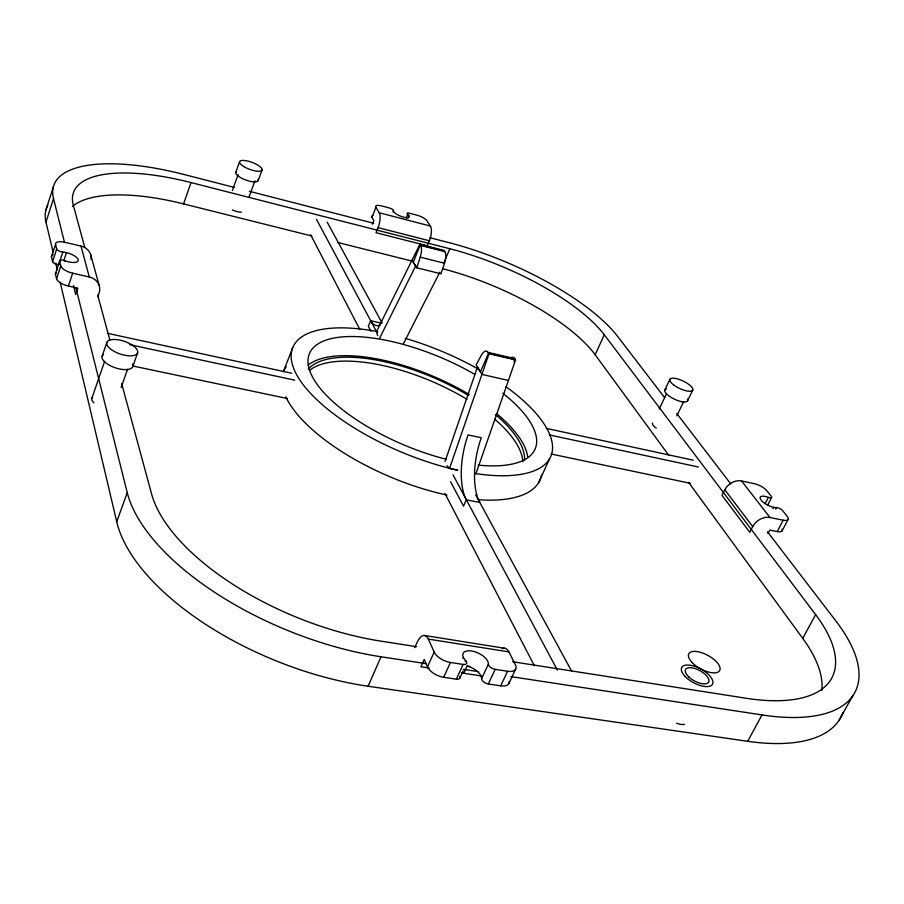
<?xml version="1.0" encoding="UTF-8"?>
<svg xmlns="http://www.w3.org/2000/svg" width="904" height="904" viewBox="0 0 904 904"><rect width="100%" height="100%" fill="white"/><g stroke="black" fill="none" stroke-linecap="round" stroke-linejoin="round"><path stroke-width="1.36" d="M45.765 210.542L53.189 187.377M53.087 252.159L45.98 222.056L53.517 198.62A161.839 56.33 19.9 0 1 183.907 174.461L234.43 187.456M59.133 264.736A11.051 4.215 18 0 0 58.681 264.702A4.407 1.661 17.9 0 1 52.579 261.663L51.471 256.951L55.573 244.362A10.961 4.057 18.1 0 1 64.896 242.306L81.01 246.091A14.374 12.769 -9.8 0 1 91.101 259.403M52.579 261.663L56.692 249.018L55.573 244.362M73.495 285.698L75.699 294.512L77.823 288.139L68.41 286.026A11.176 4.317 18 0 1 56.568 278.794L55.426 273.912L59.607 261.143A4.475 1.684 18 0 1 64.952 260.725A11.085 4.158 18.1 0 0 78.173 259.719A11.085 4.158 18.1 0 0 62.817 252.069A4.418 1.638 18 0 1 56.692 249.018M58.681 264.702L59.201 263.12M59.461 262.341L62.817 252.069M56.568 278.794L60.771 265.979L59.607 261.143M63.89 260.533L66.478 252.634M64.692 261.527L64.952 260.725M419.908 244.283L444.09 250.453L444.813 251.583A10.136 4.011 -75.9 0 1 444.519 263.256L441.005 273.833L416.755 267.787L420.247 257.143A10.193 3.91 -75.9 0 0 420.62 245.413L419.908 244.283L376.471 331.734L377.691 335.678M68.41 286.026L72.659 273.2A11.21 4.249 18.1 0 1 60.771 265.979M97.813 296.738L99.101 292.941A14.837 13.063 -10.9 0 0 89.281 276.997L81.01 246.091M445.017 461.548L477.47 367.013M102.152 356.108L106.898 342.333M91.903 398.189L104.627 361.363M457.447 470.08L449.525 468.487L489.007 353.814L488.115 352.424A11.345 4.859 -77.1 0 0 481.335 355.249L476.148 364.843L480.431 371.838L488.544 353.091L515.065 359.25L513.947 361.803M475.922 473.798L515.54 359.973L514.625 358.583A11.266 4.972 -77 0 0 511.393 357.43M72.478 206.428A146.538 52.805 19.9 0 1 183.557 203.897L191.038 182.574L449.785 248.736A136.628 45.403 23.2 0 1 604.301 334.774L815.6 614.596L802.741 638.371A177.048 75.936 27.5 0 1 821.815 690.543M121.136 387.545L127.577 369.205M132.786 366.583L137.611 352.876A16.238 6.667 18.7 0 0 116.446 339.588A16.238 6.667 18.7 0 0 112.65 350.503A16.238 6.667 18.7 0 0 137.611 352.876M235.741 172.415L239.571 161.771M232.384 190.552L238.08 174.743M842.878 712.804A195.128 83.733 27.6 0 1 747.721 741.303L368.086 686.238A210.033 101.395 22.2 0 1 116.729 521.766L127.249 492.669L75.812 287.517M249.199 196.563L254.951 180.8M258.239 180.495L262.115 169.895M292.749 347.565L283.449 371.589A139.261 55.765 22.9 0 1 286.195 366.685M372.324 224.305L373.815 220.519L371.973 217.435L375.951 207.344A8.543 2.61 21.8 0 1 381.556 205.92L389.409 207.976A3.401 1.04 21.9 0 1 393.432 210.587A8.498 2.588 22 0 0 403.512 217.141A8.498 2.588 22 0 0 407.681 214.316A3.39 1.028 22.1 0 1 409.331 213.186L417.072 215.22A8.464 2.576 22.2 0 1 426.869 220.644L430.417 226.068A11.323 4.362 -75.7 0 1 429.4 240.78L427.355 245.775L376.041 232.701L378.053 227.627A11.458 4.113 -75.8 0 0 379.239 212.756L375.951 207.344M392.935 211.841L393.432 210.587M406.178 218.056L407.681 214.316M407.964 218.169L408.97 215.672M381.522 323.248L370.583 320.694L368.335 326.276L370.945 331.203M444.158 262.318L449.785 248.736M368.086 686.238L381.025 656.779L425.671 663.592M466.306 499.844L479.719 502.454A53.698 23.922 -78.5 0 1 481.29 437.705L468.08 434.926A53.878 23.64 -78.4 0 0 466.306 499.844L463.515 506.15L450.565 481.674M414.733 647.648L416.891 642.8A18.555 7.786 -81.4 0 1 428.338 639.094L508.884 651.886L515.37 664.734A13.763 6.723 26.2 0 1 507.585 671.265L500.703 685.842L488.318 683.978A5.526 2.757 26.1 0 1 481.595 678.689A13.809 6.916 25.8 0 0 467.097 666.033L463.763 673.277A13.775 6.961 25.8 0 0 461.56 672.825M459.639 676.407A5.56 2.802 25.6 0 1 456.339 679.186L443.683 677.288A13.876 7.017 25.3 0 1 427.49 666.881L434.18 652.078L428.338 639.094M443.683 677.288L450.441 662.474L463.13 664.429A5.582 2.768 25.5 0 0 465.583 660.541A13.854 6.836 25.7 0 1 471.56 650.982A13.854 6.836 25.7 0 1 488.397 664.078A5.537 2.723 26 0 0 495.177 669.356L507.585 671.265M668.531 454.983L595.16 354.752L604.301 334.774M538.682 482.555L549.44 459.062M462.95 658.349L463.368 657.434M456.339 679.186L463.13 664.429M465.153 661.468L465.583 660.541M459.707 678.316L463.097 670.96M481.595 678.689L488.397 664.078M488.318 683.978L495.177 669.356M508.873 683.514L515.732 669.005M664.813 390.008L669.909 379.341M659.174 409.083L666.451 393.884M676.813 415.84L683.537 401.918M687.616 400.721L692.78 390.065M379.544 338.378L415.659 266.013M724.816 489.787L722.014 495.369L749.8 532.32L752.727 526.614A13.865 10.272 -35.6 0 1 769.993 517.506L783.18 520.218A10.509 3.752 27.3 0 0 787.158 516.331L782.638 510.636A4.181 1.48 27.2 0 0 776.468 507.63A10.385 3.672 27.1 0 1 761.123 500.149A10.385 3.672 27.1 0 1 768.389 497.392A4.124 1.446 27 0 0 771.281 496.319L766.908 490.804A10.26 3.605 26.9 0 0 754.456 483.719L741.562 480.962A13.447 10.136 -35.7 0 0 724.816 489.787L752.727 526.614M403.387 343.836L439.841 272.138M765.146 503.697L768.389 497.392M767.575 505.381L771.609 497.562M773.056 508.782L773.79 507.37M775.745 509.031L776.468 507.63M768.05 533.473L769.812 530.072L777.259 531.586A10.486 3.797 27.4 0 0 782.152 529.122M777.259 531.586L783.18 520.218M782.163 530.806L788.073 519.484M747.721 741.303L761.982 714.928A196.315 81.586 27.5 0 0 835.985 621.116L767.473 531.789M838.822 720.669L852.845 695.662M429.185 668.033L420.914 666.779L424.213 659.445L427.49 666.881M463.763 673.277L481.29 675.932M463.356 669.344L478.702 671.683M510.794 676.587L761.982 714.928M467.097 666.033L469.797 666.451M416.586 646.71L380.414 641.049A191.399 89.078 22.3 0 1 151.522 493.731L121.656 383.545M512.591 661.728L746.342 698.284A178.122 73.981 27.3 0 0 815.6 614.596M424.564 635.489L504.782 648.281M132.831 365.996L287.483 398.54M551.157 454.023L690.26 483.29M129.645 344.639L294.704 380.155M549.293 434.926L698.317 466.984M107.26 333.282L291.676 373.228M546.298 428.383L693.244 460.215M508.421 380.437L481.911 374.425L477.436 367.126M72.659 273.2L89.281 276.997M488.115 352.424L514.625 358.583M489.007 353.814L515.54 359.973M183.557 203.897L311.891 236.023M337.836 242.521L411.557 260.973M420.247 257.143L444.519 263.256M444.463 251.029L420.281 244.882L413.264 262.103L416.755 267.787M420.62 245.413L444.813 251.583M249.459 191.32L373.725 223.277M429.705 237.673L448.825 242.588A149.759 49.641 23.2 0 1 617.624 336.39L664.722 397.805M378.053 227.627L429.4 240.78M379.239 212.756L430.417 226.068M447.039 465.684L449.525 468.487M741.562 480.962L769.993 517.506M676.712 413.433L730.658 483.776M688.532 482.329L802.741 638.371M412.009 260.194L415.614 266.104M327.146 222.068L382.109 323.01M475.628 494.77L571.656 671.163M316.524 219.389L376.979 332.525M453.051 474.882L557.305 669.977M310.637 234.735L359.837 329.508M444.926 493.426L534.377 665.739M90.615 254.419L99.157 285.472M84.784 247.504L73.348 205.332A147.284 51.336 20 0 1 191.038 182.574M97.688 295.111L109.859 340.006M53.517 198.62L64.489 242.385M55.675 263.109L57.291 269.957M60.195 282.274L116.729 521.766M379.872 325.293A45.652 16.984 -76.4 0 1 370.583 320.694M505.969 386.709A140.041 54.274 22.9 0 1 474.803 473.47M457.831 470.272A140.041 54.274 22.9 0 1 297.439 376.143A140.041 54.274 22.9 0 1 377.691 331.644M405.252 338.333A140.041 54.274 22.9 0 1 478.058 368.968M541.507 475.154A139.261 55.765 22.9 0 1 478.216 499.72M446.971 495.076A139.261 55.765 22.9 0 1 285.845 396.912M309.575 370.357A118.3 47.336 22.9 0 1 467.052 399.398M494.77 419.241A118.3 47.336 22.9 0 1 522.772 461.842M308.207 365.035A121.95 48.545 22.9 0 1 469.074 394.415M496.748 413.761A121.95 48.545 22.9 0 1 527.676 456.723M308.354 369.001A118.401 47.121 22.9 0 1 468.701 395.59M495.437 414.552A118.401 47.121 22.9 0 1 524.512 460.362M502.839 393.251A122.503 47.46 22.9 0 1 478.148 465.097M446.327 459.3A122.503 47.46 22.9 0 1 308.965 354.865A122.503 47.46 22.9 0 1 474.679 374.312M132.594 364.029A16.182 6.769 18.6 0 1 115.644 367.928A16.182 6.769 18.6 0 1 103.463 354.549M93.914 402.822A12.023 5.277 18.3 0 1 92.57 397.229M55.426 273.912A4.452 1.706 17.9 0 1 56.5 272.827M51.471 256.951A10.938 4.113 18 0 1 53.144 254.612M687.458 399.037A12.599 4.17 25.4 0 1 674.135 399.026A12.599 4.17 25.4 0 1 666.564 388.923M656.247 428.089A9.379 3.266 25.5 0 1 652.507 423.027M684.554 724.409A13.006 6.045 29 0 1 676.655 723.245M450.441 662.474A13.922 6.927 25.2 0 1 434.18 652.078M502.149 648.778A18.193 8.339 -81.8 0 1 508.884 651.886M509.223 681.435A13.718 6.803 26.2 0 1 500.703 685.842M45.98 222.056A161.014 57.935 19.8 0 1 47.754 205.287M381.025 656.779A211.446 98.909 22.3 0 1 127.249 492.669M442.881 268.827A135.973 46.725 23.2 0 1 595.16 354.752M371.973 217.435A8.531 2.655 21.8 0 1 372.764 215.559M241.436 212.169A8.904 2.938 20.3 0 1 232.362 209.886M258.035 179.331A11.955 3.74 20.4 0 1 245.956 180.088A11.955 3.74 20.4 0 1 236.532 171.523M673.616 384.889A12.633 4.102 25.3 0 0 692.634 390.325A12.633 4.102 25.3 0 0 677.74 378.979A12.633 4.102 25.3 0 0 673.616 384.889M692.215 662.643A17.572 7.661 28.5 0 0 719.222 671.163A17.572 7.661 28.5 0 0 701.278 652.552A17.572 7.661 28.5 0 0 692.215 662.643M685.108 676.418A17.515 7.763 28.6 0 0 712.036 684.859A17.515 7.763 28.6 0 0 694.227 666.169A17.515 7.763 28.6 0 0 685.108 676.418M688.938 677.051A13.142 5.819 28.6 0 0 708.657 682.079A13.142 5.819 28.6 0 0 693.786 668.214A13.142 5.819 28.6 0 0 688.938 677.051M243.605 166.449A11.989 3.684 20.5 0 0 261.979 170.234A11.989 3.684 20.5 0 0 246.928 160.878A11.989 3.684 20.5 0 0 243.605 166.449"/></g></svg>
